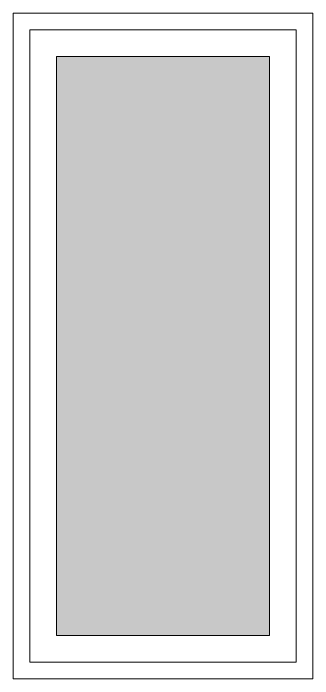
# Model space of a CAD drawing. Header units: metres. Extents: x -44 to 358, y -286 to 66.
# Drawn here: x 194.708 to 195.608, y 10.394 to 12.394 of the extents above; entities that cross this region are included whole.
import ezdxf

# ---------------------------------------------------------------- set-up
doc = ezdxf.new("R2010")
doc.units = ezdxf.units.M
doc.header["$LTSCALE"] = 0.3
doc.layers.add('EL1', color=150, linetype='Continuous', lineweight=13)

msp = doc.modelspace()

# ---------------------------------------------------------------- hatches: boundary and pattern name
at = {"layer": 'EL1', "transparency": 33554572}
h = msp.add_hatch(color=256, dxfattribs=at)
h.dxf.hatch_style = 1
h.set_gradient(color1=(202, 249, 252), color2=(229, 255, 255), tint=1, name='CYLINDER')
h.paths.add_polyline_path([(194.8379953, 12.2639341), (195.4779957, 12.2639341), (195.4779957, 10.5239341), (194.8379953, 10.5239341)])

# ---------------------------------------------------------------- linework, layer by layer
at = {"layer": 'EL1'}
msp.add_line((195.5579957, 12.3439341), (195.5579957, 10.4439341), dxfattribs=at)
for points in [[(195.6079957, 12.3939341), (194.7079953, 12.3939341), (194.7079953, 10.3939341), (195.6079957, 10.3939341)], [(195.5579957, 12.3439341), (194.7579953, 12.3439341), (194.7579953, 10.4439341), (195.5579957, 10.4439341)], [(194.8379953, 12.2639341), (195.4779957, 12.2639341), (195.4779957, 10.5239341), (194.8379953, 10.5239341)]]:
    msp.add_lwpolyline(points, close=True, dxfattribs=at)

doc.saveas('drawing.dxf')
